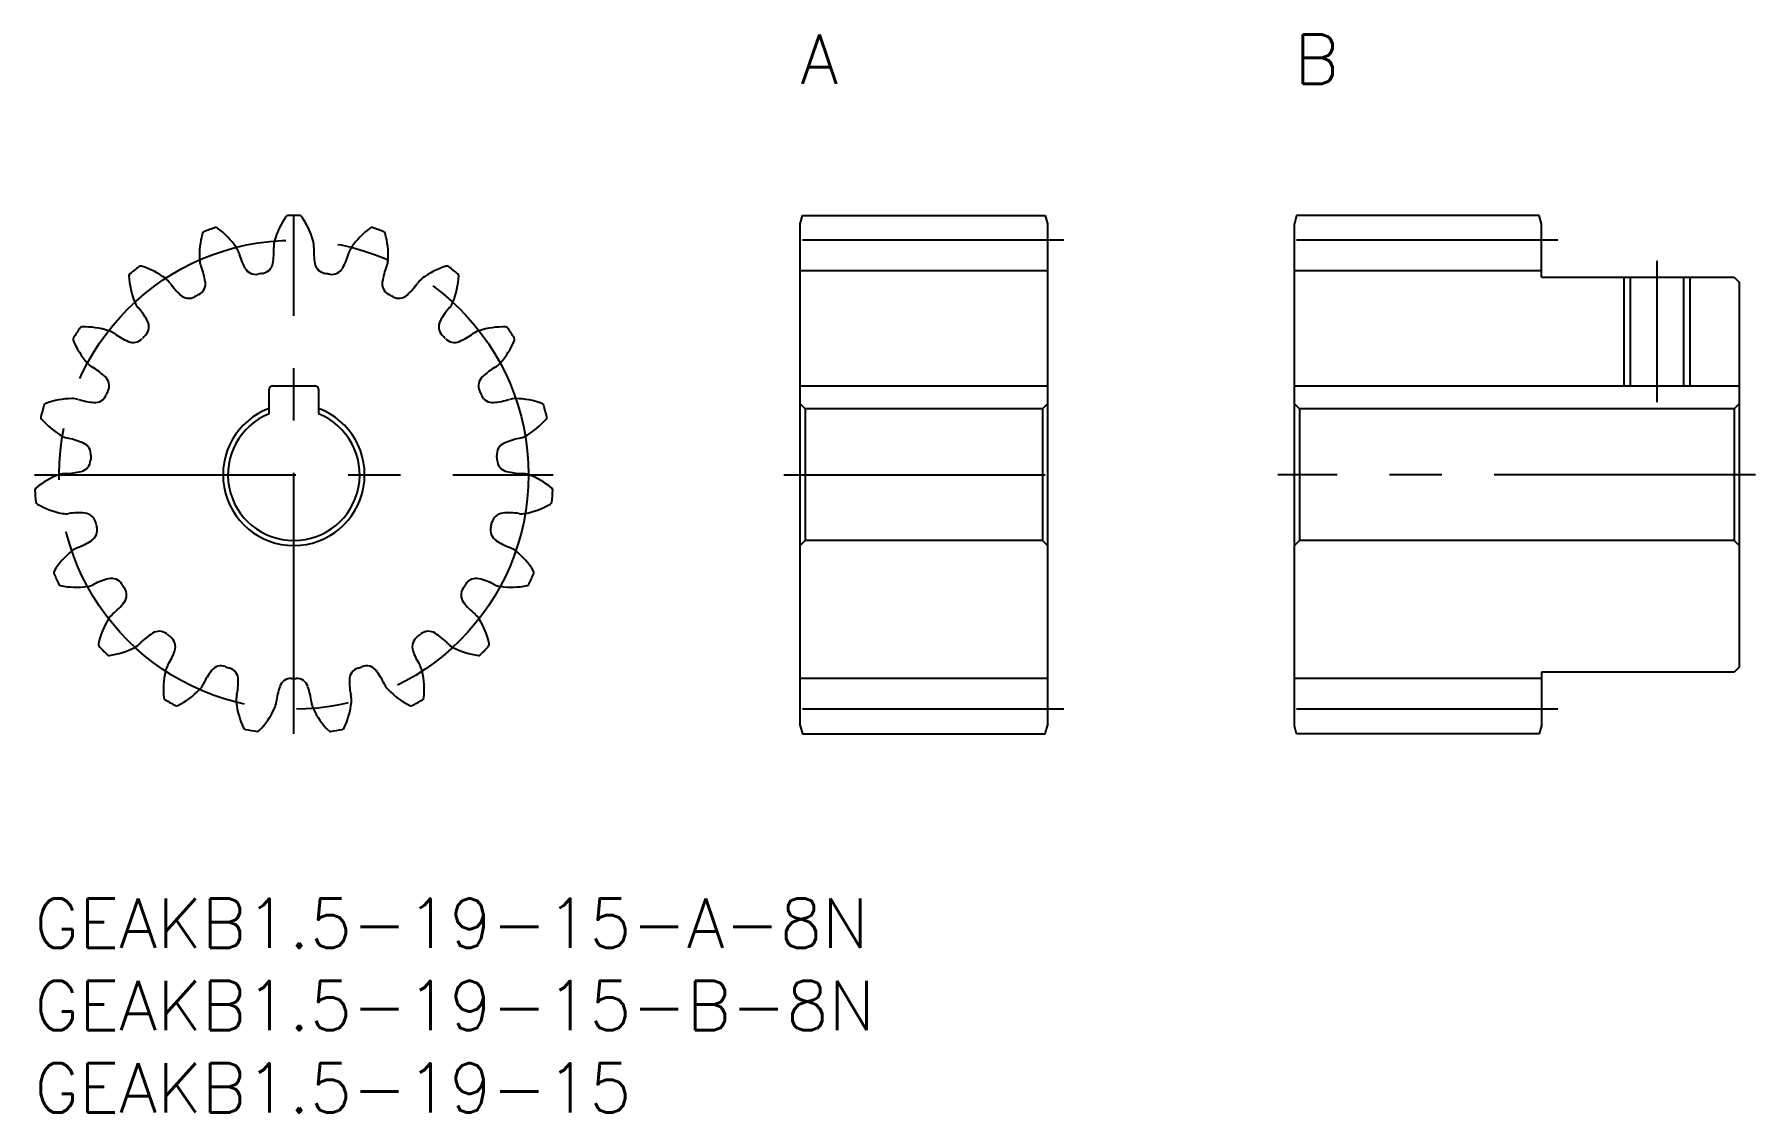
# Model space of a CAD drawing. Extents: x 0 to 104, y -13 to 52.
import ezdxf

# ---------------------------------------------------------------- set-up
doc = ezdxf.new("R2010")
doc.units = 0
doc.header["$LTSCALE"] = 0.5
doc.linetypes.add('CENTER', pattern=[50.8, 31.75, -6.35, 6.35, -6.35])
for name, color, linetype in [('MSM_CENTER', 1, 'CENTER'), ('MSM_CONTINUOUS', 7, 'CONTINUOUS'), ('MSM_NARROW', 5, 'CONTINUOUS'), ('MSM_PART_NUMBER', 7, 'CONTINUOUS')]:
    doc.layers.add(name, color=color, linetype=linetype)
doc.styles.get("Standard").update_dxf_attribs({"font": 'txt.shx', "height": 1, "bigfont": 'bigfont.shx'})

# ---------------------------------------------------------------- blocks, each defined once
blk = doc.blocks.new('*U3')
at = {"layer": 'MSM_PART_NUMBER'}
blk.add_text('GEAKB1.5-19-15-A-8N', height=3, dxfattribs=at).set_placement((0, -3))
blk = doc.blocks.new('*U4')
at = {"layer": 'MSM_PART_NUMBER'}
blk.add_text('GEAKB1.5-19-15-B-8N', height=3, dxfattribs=at).set_placement((0, -8))
blk = doc.blocks.new('*U5')
at = {"layer": 'MSM_PART_NUMBER'}
blk.add_text('GEAKB1.5-19-15', height=3, dxfattribs=at).set_placement((0, -13))
blk = doc.blocks.new('*U6')
at = {"layer": 'MSM_PART_NUMBER'}
blk.add_text('A', height=3, dxfattribs=at).set_placement((46.5, 49.5))
blk = doc.blocks.new('*U7')
at = {"layer": 'MSM_PART_NUMBER'}
blk.add_text('B', height=3, dxfattribs=at).set_placement((76.5, 49.5))

msp = doc.modelspace()

# ---------------------------------------------------------------- linework, layer by layer
at = {"layer": 'MSM_CENTER'}
for p, q in [((15.75, 10), (15.75, 41.5)), ((62.5, 40), (45.5, 40)), ((92.5, 40), (75.5, 40)), ((98.5, 38.75), (98.5, 30.15)), ((0, 25.75), (31.5, 25.75)), ((45.5, 25.75), (62.5, 25.75)), ((104.5, 25.75), (75.5, 25.75)), ((62.5, 11.5), (45.5, 11.5)), ((92.5, 11.5), (75.5, 11.5))]:
    msp.add_line(p, q, dxfattribs=at)
msp.add_circle((15.75, 25.75), 14.25, dxfattribs=at)
at = {"layer": 'MSM_CONTINUOUS'}
for p, q in [((46.5, 41), (46.63, 41.5)), ((46.5, 10.5), (46.5, 41)), ((46.63, 41.5), (61.37, 41.5)), ((61.37, 41.5), (61.5, 41)), ((61.5, 41), (61.5, 10.5)), ((76.63, 41.5), (76.5, 41)), ((76.5, 10.5), (76.5, 41)), ((91.37, 41.5), (76.63, 41.5)), ((91.5, 41), (91.37, 41.5)), ((91.5, 37.75), (91.5, 41)), ((61.5, 38.13), (46.5, 38.13)), ((91.5, 38.13), (76.5, 38.13)), ((91.5, 37.75), (103.2, 37.75)), ((96.88, 37.75), (96.88, 31.15)), ((100.12, 37.75), (100.12, 31.15)), ((103.2, 37.75), (103.5, 37.45)), ((103.5, 37.45), (103.5, 14.05)), ((14.25, 29.46), (14.25, 30.95)), ((14.45, 31.15), (17.05, 31.15)), ((17.25, 30.95), (17.25, 29.46)), ((46.5, 31.15), (61.5, 31.15)), ((76.5, 31.15), (103.5, 31.15)), ((46.8, 29.75), (46.5, 30.05)), ((46.8, 29.75), (46.8, 21.75)), ((61.2, 29.75), (46.8, 29.75)), ((61.5, 30.05), (61.2, 29.75)), ((61.2, 29.75), (61.2, 21.75)), ((76.8, 29.75), (76.5, 30.05)), ((76.8, 29.75), (76.8, 21.75)), ((103.2, 29.75), (76.8, 29.75)), ((103.5, 30.05), (103.2, 29.75)), ((103.2, 29.75), (103.2, 21.75)), ((46.8, 21.75), (46.5, 21.45)), ((61.2, 21.75), (46.8, 21.75)), ((61.5, 21.45), (61.2, 21.75)), ((76.8, 21.75), (76.5, 21.45)), ((103.2, 21.75), (76.8, 21.75)), ((103.5, 21.45), (103.2, 21.75)), ((91.5, 13.75), (91.5, 10.5)), ((103.2, 13.75), (91.5, 13.75)), ((103.5, 14.05), (103.2, 13.75)), ((61.5, 13.37), (46.5, 13.37)), ((91.5, 13.37), (76.5, 13.37)), ((46.5, 10.5), (46.63, 10)), ((61.37, 10), (61.5, 10.5)), ((76.63, 10), (76.5, 10.5)), ((91.5, 10.5), (91.37, 10)), ((46.63, 10), (61.37, 10)), ((91.37, 10), (76.63, 10))]:
    msp.add_line(p, q, dxfattribs=at)
for centre, radius, start, end in [((15.75, 25.75), 15.75, 107.6331, 110.2616), ((11.02, 40.62), 0.15, 54.0473, 107.6331), ((19.16, 38.7), 4.75, 144.9001, 164.7368), ((15.39, 41.35), 0.15, 91.3142, 144.9001), ((15.75, 25.75), 15.75, 88.6858, 91.3142), ((16.11, 41.35), 0.15, 35.0999, 88.6858), ((12.34, 38.7), 4.75, 15.2632, 35.0999), ((20.48, 40.62), 0.15, 72.3669, 125.9527), ((15.75, 25.75), 15.75, 69.7384, 72.3669), ((14.77, 39.1), 4.75, 163.8475, 183.6842), ((10.35, 40.38), 0.15, 110.2616, 163.8475), ((8.32, 36.89), 4.75, 34.2105, 54.0473), ((15.75, 39.63), 1.22, 164.7368, 183.3665), ((15.75, 39.63), 1.22, 356.6335, 15.2632), ((23.18, 36.89), 4.75, 125.9527, 145.7895), ((21.15, 40.38), 0.15, 16.1525, 69.7384), ((16.73, 39.1), 4.75, 356.3158, 16.1525), ((11.24, 38.88), 1.22, 183.6842, 202.3138), ((11.24, 38.88), 1.22, 15.5809, 34.2105), ((16.48, 40.34), 4.22, 195.6093, 208.7773), ((10.32, 39.31), 4.22, 350.17, 3.338), ((21.18, 39.31), 4.22, 176.662, 189.83), ((15.02, 40.34), 4.22, 331.2227, 344.3907), ((20.26, 38.88), 1.22, 145.7895, 164.4191), ((20.26, 38.88), 1.22, 337.6862, 356.3158), ((5.89, 37.84), 0.15, 129.209, 182.7948), ((10.48, 38.06), 4.75, 182.7948, 202.6316), ((15.75, 25.75), 15.75, 126.5805, 129.209), ((6.45, 38.28), 0.15, 72.9946, 126.5805), ((5.11, 33.88), 4.75, 53.1579, 72.9946), ((7.22, 36.7), 1.22, 34.5283, 53.1579), ((6.21, 36.81), 4.22, 9.1174, 22.2854), ((13.44, 38.67), 0.75, 208.7773, 280.1317), ((15.75, 25.75), 12.38, 98.8157, 100.1317), ((13.74, 38.72), 0.75, 278.8157, 350.17), ((17.76, 38.72), 0.75, 189.83, 261.1843), ((15.75, 25.75), 12.37, 79.8683, 81.1843), ((18.06, 38.67), 0.75, 259.8683, 331.2227), ((25.29, 36.81), 4.22, 157.7146, 170.8826), ((24.28, 36.7), 1.22, 126.8421, 145.4717), ((26.39, 33.88), 4.75, 107.0054, 126.8421), ((25.05, 38.28), 0.15, 53.4195, 107.0054), ((15.75, 25.75), 15.75, 50.791, 53.4195), ((21.02, 38.06), 4.75, 337.3684, 357.2052), ((25.61, 37.84), 0.15, 357.2052, 50.791), ((11.71, 39.79), 4.22, 214.5567, 227.7247), ((9.37, 37.22), 0.75, 227.7247, 299.0791), ((15.75, 25.75), 12.38, 117.7631, 119.0791), ((9.64, 37.36), 0.75, 297.7631, 9.1174), ((21.86, 37.36), 0.75, 170.8826, 242.237), ((15.75, 25.75), 12.38, 60.9209, 62.2369), ((22.13, 37.22), 0.75, 240.9209, 312.2753), ((19.79, 39.79), 4.22, 312.2753, 325.4433), ((7.22, 36.7), 1.22, 202.6316, 221.2612), ((3.13, 33.12), 4.22, 28.0648, 41.2328), ((28.37, 33.12), 4.22, 138.7672, 151.9352), ((24.28, 36.7), 1.22, 318.7388, 337.3684), ((15.75, 25.75), 15.75, 145.5279, 148.1563), ((2.89, 34.58), 0.15, 91.942, 145.5279), ((3.05, 29.98), 4.75, 72.1053, 91.942), ((4.13, 33.34), 1.22, 53.4756, 72.1053), ((6.2, 34.75), 0.75, 316.7104, 28.0648), ((25.3, 34.75), 0.75, 151.9353, 223.2896), ((27.37, 33.34), 1.22, 107.8947, 126.5244), ((28.45, 29.98), 4.75, 88.058, 107.8947), ((28.61, 34.58), 0.15, 34.4721, 88.058), ((15.75, 25.75), 15.75, 31.8437, 34.4721), ((2.5, 33.98), 0.15, 148.1563, 201.7422), ((6.77, 35.68), 4.75, 201.7422, 221.5789), ((7.37, 37.72), 4.22, 233.5041, 246.6721), ((5.99, 34.53), 0.75, 246.6721, 318.0264), ((15.75, 25.75), 12.37, 136.7104, 138.0264), ((15.75, 25.75), 12.37, 41.9736, 43.2896), ((25.51, 34.53), 0.75, 221.9736, 293.3279), ((24.13, 37.72), 4.22, 293.3279, 306.4959), ((24.73, 35.68), 4.75, 318.4211, 338.2578), ((29, 33.98), 0.15, 338.2578, 31.8437), ((4.13, 33.34), 1.22, 221.5789, 240.2086), ((27.37, 33.34), 1.22, 299.7914, 318.4211), ((1.42, 28.62), 4.22, 47.0121, 60.1802), ((3.79, 31.16), 0.75, 335.6578, 47.0121), ((27.71, 31.16), 0.75, 132.9879, 204.3422), ((30.08, 28.62), 4.22, 119.8198, 132.9879), ((2.36, 25.63), 4.75, 91.0526, 110.8894), ((2.29, 29.16), 1.22, 72.423, 91.0526), ((3.94, 34.35), 4.22, 252.4514, 265.6195), ((3.67, 30.88), 0.75, 265.6194, 336.9738), ((15.75, 25.75), 12.38, 155.6578, 156.9738), ((14.45, 30.95), 0.2, 90, 180), ((17.05, 30.95), 0.2, 0, 90), ((15.75, 25.75), 12.38, 23.0262, 24.3422), ((27.83, 30.88), 0.75, 203.0262, 274.3805), ((27.56, 34.35), 4.22, 274.3805, 287.5486), ((29.21, 29.16), 1.22, 88.9474, 107.577), ((29.14, 25.63), 4.75, 69.1106, 88.9474), ((0.54, 29.23), 0.15, 167.1037, 220.6896), ((15.75, 25.75), 15.75, 164.4752, 167.1037), ((0.72, 29.93), 0.15, 110.8894, 164.4752), ((15.75, 25.75), 4.3, 110.4162, 69.5838), ((15.75, 25.75), 4, 112.0243, 67.9757), ((30.78, 29.93), 0.15, 15.5248, 69.1106), ((15.75, 25.75), 15.75, 12.8963, 15.5248), ((30.96, 29.23), 0.15, 319.3104, 12.8963), ((4.03, 32.23), 4.75, 220.6896, 240.5263), ((27.47, 32.23), 4.75, 299.4737, 319.3104), ((2.29, 29.16), 1.22, 240.5263, 259.156), ((1.27, 23.81), 4.22, 65.9595, 79.1275), ((2.68, 26.98), 0.75, 354.6052, 65.9595), ((28.82, 26.98), 0.75, 114.0405, 185.3949), ((30.23, 23.81), 4.22, 100.8725, 114.0405), ((29.21, 29.16), 1.22, 280.844, 299.4737), ((2.66, 26.68), 0.75, 284.5668, 355.9212), ((15.75, 25.75), 12.37, 174.6052, 175.9212), ((15.75, 25.75), 12.38, 4.0788, 5.3948), ((28.84, 26.68), 0.75, 184.0788, 255.4332), ((3.12, 21.29), 4.75, 110, 129.8367), ((1.92, 24.6), 1.22, 91.3704, 110), ((1.78, 30.04), 4.22, 271.3988, 284.5668), ((29.72, 30.04), 4.22, 255.4332, 268.6012), ((29.58, 24.6), 1.22, 70, 88.6296), ((28.38, 21.29), 4.75, 50.1633, 70), ((0.18, 24.82), 0.15, 129.8367, 183.4226), ((15.75, 25.75), 15.75, 183.4226, 186.0511), ((0.24, 24.11), 0.15, 186.0511, 239.6369), ((31.26, 24.11), 0.15, 300.3631, 353.9489), ((15.75, 25.75), 15.75, 353.9489, 356.5774), ((31.32, 24.82), 0.15, 356.5774, 50.1633), ((2.56, 28.07), 4.75, 239.6369, 259.4737), ((1.92, 24.6), 1.22, 259.4737, 278.1033), ((2.68, 19.22), 4.22, 84.9069, 98.0749), ((2.99, 22.67), 0.75, 13.5525, 84.9069), ((28.51, 22.67), 0.75, 95.0931, 166.4475), ((28.82, 19.22), 4.22, 81.9251, 95.0931), ((29.58, 24.6), 1.22, 261.8967, 280.5263), ((28.94, 28.07), 4.75, 280.5263, 300.3631), ((3.06, 22.38), 0.75, 303.5142, 14.8685), ((15.75, 25.75), 12.38, 193.5525, 194.8685), ((28.44, 22.38), 0.75, 165.1315, 236.4858), ((15.75, 25.75), 12.37, 345.1315, 346.4475), ((5.26, 17.43), 4.75, 128.9474, 148.7841), ((3.04, 20.17), 1.22, 110.3177, 128.9474), ((1.15, 25.28), 4.22, 290.3462, 303.5142), ((30.35, 25.28), 4.22, 236.4858, 249.6538), ((28.46, 20.17), 1.22, 51.0526, 69.6823), ((26.24, 17.43), 4.75, 31.2159, 51.0526), ((1.32, 19.81), 0.15, 148.7841, 202.37), ((30.18, 19.81), 0.15, 337.63, 31.2159), ((15.75, 25.75), 15.75, 202.37, 204.9984), ((1.61, 19.16), 0.15, 204.9984, 258.5843), ((2.52, 23.67), 4.75, 258.5843, 278.4211), ((3.04, 20.17), 1.22, 278.4211, 297.0507), ((5.51, 15.33), 4.22, 103.8542, 117.0223), ((4.68, 18.7), 0.75, 32.4999, 103.8542), ((15.75, 25.75), 12.37, 212.4999, 213.8159), ((4.85, 18.45), 0.75, 322.4616, 33.8159), ((26.65, 18.45), 0.75, 146.1841, 217.5384), ((15.75, 25.75), 12.38, 326.1841, 327.5001), ((26.82, 18.7), 0.75, 76.1458, 147.5001), ((25.99, 15.33), 4.22, 62.9777, 76.1458), ((28.46, 20.17), 1.22, 242.9493, 261.5789), ((28.98, 23.67), 4.75, 261.5789, 281.4157), ((29.89, 19.16), 0.15, 281.4157, 335.0016), ((15.75, 25.75), 15.75, 335.0016, 337.63), ((2.09, 20.56), 4.22, 309.2935, 322.4616), ((29.41, 20.56), 4.22, 217.5384, 230.7065), ((8.53, 14.47), 4.75, 147.8947, 167.7315), ((5.54, 16.35), 1.22, 129.2651, 147.8947), ((25.96, 16.35), 1.22, 32.1053, 50.7349), ((22.97, 14.47), 4.75, 12.2685, 32.1053), ((9.45, 12.57), 4.22, 122.8016, 135.9696), ((7.57, 15.49), 0.75, 51.4473, 122.8016), ((15.75, 25.75), 12.38, 231.4473, 232.7633), ((7.81, 15.3), 0.75, 341.4089, 52.7632), ((23.69, 15.3), 0.75, 127.2367, 198.5911), ((15.75, 25.75), 12.37, 307.2367, 308.5527), ((23.93, 15.49), 0.75, 57.1984, 128.5527), ((22.05, 12.57), 4.22, 44.0304, 57.1984), ((4.03, 15.45), 0.15, 167.7315, 221.3173), ((15.75, 25.75), 15.75, 221.3173, 223.9458), ((4.52, 14.92), 0.15, 223.9458, 277.5317), ((3.92, 19.48), 4.75, 277.5317, 297.3684), ((5.54, 16.35), 1.22, 297.3684, 315.9981), ((4.52, 16.41), 4.22, 328.2409, 341.4089), ((26.98, 16.41), 4.22, 198.5911, 211.7591), ((25.96, 16.35), 1.22, 224.0019, 242.6316), ((27.58, 19.48), 4.75, 242.6316, 262.4683), ((26.98, 14.92), 0.15, 262.4683, 316.0542), ((15.75, 25.75), 15.75, 316.0542, 318.6827), ((27.47, 15.45), 0.15, 318.6827, 12.2685), ((12.58, 12.74), 4.75, 166.8421, 186.6789), ((9.14, 13.54), 1.22, 148.2125, 166.8421), ((14.07, 11.24), 4.22, 141.749, 154.917), ((11.35, 13.39), 0.75, 70.3946, 141.749), ((15.75, 25.75), 12.38, 250.3946, 251.7106), ((11.63, 13.29), 0.75, 0.3563, 71.7107), ((19.87, 13.29), 0.75, 108.2894, 179.6437), ((15.75, 25.75), 12.38, 288.2894, 289.6054), ((20.15, 13.39), 0.75, 38.251, 109.6054), ((17.43, 11.24), 4.22, 25.083, 38.251), ((22.36, 13.54), 1.22, 13.1579, 31.7875), ((18.92, 12.74), 4.75, 353.3211, 13.1579), ((6.59, 15.98), 4.75, 296.479, 316.3158), ((9.14, 13.54), 1.22, 316.3158, 334.9454), ((8.16, 13.27), 4.22, 347.1883, 0.3563), ((18.88, 11.48), 4.22, 160.6963, 173.8644), ((15.6, 12.63), 0.75, 89.342, 160.6963), ((15.75, 25.75), 12.37, 269.342, 270.658), ((15.9, 12.63), 0.75, 19.3037, 90.658), ((12.62, 11.48), 4.22, 6.1356, 19.3037), ((23.34, 13.27), 4.22, 179.6437, 192.8117), ((22.36, 13.54), 1.22, 205.0546, 223.6842), ((24.91, 15.98), 4.75, 223.6842, 243.521), ((8.01, 12.2), 0.15, 186.6789, 240.2647), ((15.75, 25.75), 15.75, 240.2647, 242.8932), ((8.64, 11.86), 0.15, 242.8932, 296.479), ((13.47, 12.06), 1.22, 167.1598, 185.7895), ((16.98, 12.42), 4.75, 185.7895, 205.6262), ((10.26, 13.54), 4.75, 315.4264, 335.2632), ((13.47, 12.06), 1.22, 335.2632, 353.8928), ((18.03, 12.06), 1.22, 186.1072, 204.7368), ((21.24, 13.54), 4.75, 204.7368, 224.5736), ((14.52, 12.42), 4.75, 334.3738, 354.2105), ((18.03, 12.06), 1.22, 354.2105, 12.8402), ((22.86, 11.86), 0.15, 243.521, 297.1068), ((15.75, 25.75), 15.75, 297.1068, 299.7353), ((23.49, 12.2), 0.15, 299.7353, 353.3211), ((12.83, 10.43), 0.15, 205.6262, 259.2121), ((15.75, 25.75), 15.75, 259.2121, 261.8405), ((13.54, 10.31), 0.15, 261.8405, 315.4264), ((17.96, 10.31), 0.15, 224.5736, 278.1595), ((15.75, 25.75), 15.75, 278.1595, 280.7879), ((18.67, 10.43), 0.15, 280.7879, 334.3738)]:
    msp.add_arc(centre, radius, start, end, dxfattribs=at)
at = {"layer": 'MSM_NARROW'}
for p, q in [((96.5, 37.75), (96.5, 31.15)), ((100.5, 37.75), (100.5, 31.15))]:
    msp.add_line(p, q, dxfattribs=at)

# ---------------------------------------------------------------- block references
at = {"layer": 'MSM_CONTINUOUS'}
for name in ['*U6', '*U7', '*U3', '*U4', '*U5']:
    msp.add_blockref(name, (0, 0), dxfattribs=at)

doc.saveas('drawing.dxf')
